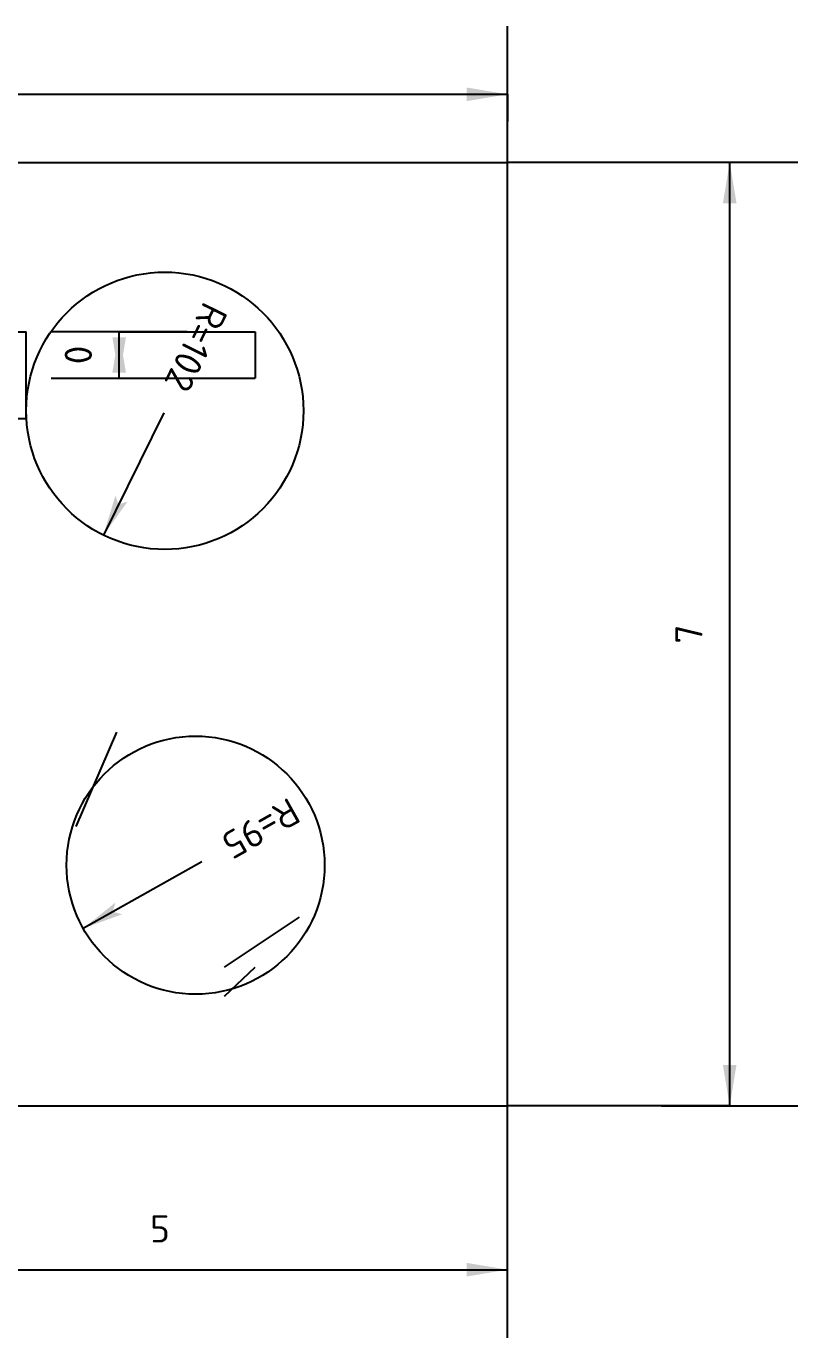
# Model space of a CAD drawing. Extents: x 0 to 16.3, y 0 to 9.8.
# Drawn here: x 10.68 to 16.35, y 0.18 to 9.81 of the extents above; entities that cross this region are included whole.
import ezdxf
from ezdxf.enums import TextEntityAlignment as Align

# ---------------------------------------------------------------- set-up
doc = ezdxf.new("R2010")
doc.units = 0
doc.layers.add('DIMENSIONS', color=1, linetype='CONTINUOUS')
doc.styles.add('ISOCPEUR', font='isocpeur.ttf')

# ---------------------------------------------------------------- blocks, each defined once
blk = doc.blocks.new('DIMTICK_ARROW')
at = {"color": 5}
blk.add_line((0, 0.5), (0, -0.5), dxfattribs=at)
at = {"color": 7}
blk.add_solid([(0, 0), (0.3, 0.05), (0.3, -0.05)], dxfattribs=at)
blk = doc.blocks.new('DIMTICK_RADIUS')
at = {"color": 7}
blk.add_solid([(0, 0), (0.3, 0.05), (0.3, -0.05), (0.25, 0)], dxfattribs=at)

msp = doc.modelspace()

# ---------------------------------------------------------------- linework, layer by layer
at = {"color": 3}
for p, q in [((0, 8.8101), (14.2121, 8.8101)), ((0, 8.8101), (14.2121, 8.8101)), ((14.2121, 1.8808), (14.2121, 8.8101)), ((14.2121, 1.8808), (14.2121, 8.8101)), ((10.6767, 6.9293), (10.6767, 7.5656)), ((10.6767, 6.9293), (10.6767, 7.5656)), ((12.3596, 7.5656), (12.3596, 7.2262)), ((12.3596, 7.5656), (12.3596, 7.2262)), ((11.0444, 3.9313), (11.3414, 4.6242)), ((12.1333, 2.899), (12.6848, 3.2667)), ((12.1333, 2.6869), (12.3596, 2.899)), ((9.1071, 1.8808), (14.2121, 1.8808)), ((9.1071, 1.8808), (14.2121, 1.8808))]:
    msp.add_line(p, q, dxfattribs=at)
for centre, radius in [((11.6949, 6.9858), 1.0182), ((11.9212, 3.6485), 0.9475)]:
    msp.add_circle(centre, radius, dxfattribs=at)
at = {"layer": 'DIMENSIONS', "color": 7}
for p, q in [((0, 9.3101), (14.2121, 9.3101)), ((0, 9.3101), (14.2121, 9.3101)), ((0, 9.3101), (14.2121, 9.3101)), ((0, 9.3101), (14.2121, 9.3101)), ((0, 9.3101), (14.2121, 9.3101)), ((0, 9.3101), (14.2121, 9.3101)), ((0, 9.3101), (14.2121, 9.3101)), ((0, 9.3101), (14.2121, 9.3101)), ((0, 9.3101), (14.2121, 9.3101)), ((0, 9.3101), (14.2121, 9.3101)), ((0, 9.3101), (14.2121, 9.3101)), ((0, 9.3101), (14.2121, 9.3101)), ((0, 9.3101), (14.2121, 9.3101)), ((0, 9.3101), (14.2121, 9.3101)), ((0, 9.3101), (14.2121, 9.3101)), ((0, 9.3101), (14.2121, 9.3101)), ((0, 9.3101), (14.2121, 9.3101)), ((0, 9.3101), (14.2121, 9.3101)), ((0, 9.3101), (14.2121, 9.3101)), ((0, 9.3101), (14.2121, 9.3101)), ((0, 9.3101), (14.2121, 9.3101)), ((0, 9.3101), (14.2121, 9.3101)), ((0, 9.3101), (14.2121, 9.3101)), ((0, 9.3101), (14.2121, 9.3101)), ((0, 9.3101), (14.2121, 9.3101)), ((0, 9.3101), (14.2121, 9.3101)), ((0, 9.3101), (14.2121, 9.3101)), ((0, 9.3101), (14.2121, 9.3101)), ((0, 9.3101), (14.2121, 9.3101)), ((0, 9.3101), (14.2121, 9.3101)), ((0, 9.3101), (14.2121, 9.3101)), ((0, 9.3101), (14.2121, 9.3101)), ((0, 9.3101), (14.2121, 9.3101)), ((0, 9.3101), (14.2121, 9.3101)), ((0, 9.3101), (14.2121, 9.3101)), ((0, 9.3101), (14.2121, 9.3101)), ((0, 9.3101), (14.2121, 9.3101)), ((0, 9.3101), (14.2121, 9.3101)), ((15.8454, 1.8808), (15.8454, 8.8101)), ((15.8454, 1.8808), (15.8454, 8.8101)), ((15.8454, 1.8808), (15.8454, 8.8101)), ((15.8454, 1.8808), (15.8454, 8.8101)), ((15.8454, 1.8808), (15.8454, 8.8101)), ((15.8454, 1.8808), (15.8454, 8.8101)), ((15.8454, 1.8808), (15.8454, 8.8101)), ((15.8454, 1.8808), (15.8454, 8.8101)), ((15.8454, 1.8808), (15.8454, 8.8101)), ((15.8454, 1.8808), (15.8454, 8.8101)), ((15.8454, 1.8808), (15.8454, 8.8101)), ((15.8454, 1.8808), (15.8454, 8.8101)), ((15.8454, 1.8808), (15.8454, 8.8101)), ((15.8454, 1.8808), (15.8454, 8.8101)), ((15.8454, 1.8808), (15.8454, 8.8101)), ((15.8454, 1.8808), (15.8454, 8.8101)), ((15.8454, 1.8808), (15.8454, 8.8101)), ((15.8454, 1.8808), (15.8454, 8.8101)), ((15.8454, 1.8808), (15.8454, 8.8101)), ((15.8454, 1.8808), (15.8454, 8.8101)), ((15.8454, 1.8808), (15.8454, 8.8101)), ((15.8454, 1.8808), (15.8454, 8.8101)), ((15.8454, 1.8808), (15.8454, 8.8101)), ((15.8454, 1.8808), (15.8454, 8.8101)), ((15.8454, 1.8808), (15.8454, 8.8101)), ((15.8454, 1.8808), (15.8454, 8.8101)), ((15.8454, 1.8808), (15.8454, 8.8101)), ((15.8454, 1.8808), (15.8454, 8.8101)), ((15.8454, 1.8808), (15.8454, 8.8101)), ((15.8454, 1.8808), (15.8454, 8.8101)), ((15.8454, 1.8808), (15.8454, 8.8101)), ((15.8454, 1.8808), (15.8454, 8.8101)), ((11.3596, 7.2262), (11.3596, 7.5656)), ((11.3596, 7.2262), (11.3596, 7.5656)), ((11.3596, 7.2262), (11.3596, 7.5656)), ((11.3596, 7.2262), (11.3596, 7.5656)), ((11.3596, 7.2262), (11.3596, 7.5656)), ((11.3596, 7.2262), (11.3596, 7.5656)), ((11.3596, 7.2262), (11.3596, 7.5656)), ((11.3596, 7.2262), (11.3596, 7.5656)), ((11.3596, 7.2262), (11.3596, 7.5656)), ((11.3596, 7.2262), (11.3596, 7.5656)), ((11.3596, 7.2262), (11.3596, 7.5656)), ((11.3596, 7.2262), (11.3596, 7.5656)), ((11.3596, 7.2262), (11.3596, 7.5656)), ((11.3596, 7.2262), (11.3596, 7.5656)), ((11.3596, 7.2262), (11.3596, 7.5656)), ((11.3596, 7.2262), (11.3596, 7.5656)), ((11.3596, 7.2262), (11.3596, 7.5656)), ((11.3596, 7.2262), (11.3596, 7.5656)), ((11.3596, 7.2262), (11.3596, 7.5656)), ((11.3596, 7.2262), (11.3596, 7.5656)), ((11.3596, 7.2262), (11.3596, 7.5656)), ((11.3596, 7.2262), (11.3596, 7.5656)), ((11.3596, 7.2262), (11.3596, 7.5656)), ((11.3596, 7.2262), (11.3596, 7.5656)), ((11.3596, 7.2262), (11.3596, 7.5656)), ((11.3596, 7.2262), (11.3596, 7.5656)), ((11.3596, 7.2262), (11.3596, 7.5656)), ((11.3596, 7.2262), (11.3596, 7.5656)), ((11.3596, 7.2262), (11.3596, 7.5656)), ((11.3596, 7.2262), (11.3596, 7.5656)), ((11.3596, 7.2262), (11.3596, 7.5656)), ((11.3596, 7.2262), (11.3596, 7.5656)), ((11.3596, 7.2262), (11.3596, 7.5656)), ((11.3596, 7.2262), (11.3596, 7.5656)), ((11.3596, 7.2262), (11.3596, 7.5656)), ((11.3596, 7.2262), (11.3596, 7.5656)), ((11.3596, 7.2262), (11.3596, 7.5656)), ((11.6869, 6.9695), (11.2444, 6.0728)), ((11.6869, 6.9695), (11.2444, 6.0728)), ((11.6869, 6.9695), (11.2444, 6.0728)), ((11.967, 3.6742), (11.0954, 3.184)), ((11.967, 3.6742), (11.0954, 3.184)), ((9.1071, 0.6775), (14.2121, 0.6775)), ((9.1071, 0.6775), (14.2121, 0.6775)), ((9.1071, 0.6775), (14.2121, 0.6775)), ((9.1071, 0.6775), (14.2121, 0.6775)), ((9.1071, 0.6775), (14.2121, 0.6775)), ((9.1071, 0.6775), (14.2121, 0.6775)), ((9.1071, 0.6775), (14.2121, 0.6775)), ((9.1071, 0.6775), (14.2121, 0.6775)), ((9.1071, 0.6775), (14.2121, 0.6775)), ((9.1071, 0.6775), (14.2121, 0.6775)), ((9.1071, 0.6775), (14.2121, 0.6775)), ((9.1071, 0.6775), (14.2121, 0.6775)), ((9.1071, 0.6775), (14.2121, 0.6775)), ((9.1071, 0.6775), (14.2121, 0.6775)), ((9.1071, 0.6775), (14.2121, 0.6775)), ((9.1071, 0.6775), (14.2121, 0.6775)), ((9.1071, 0.6775), (14.2121, 0.6775)), ((9.1071, 0.6775), (14.2121, 0.6775)), ((9.1071, 0.6775), (14.2121, 0.6775)), ((9.1071, 0.6775), (14.2121, 0.6775)), ((9.1071, 0.6775), (14.2121, 0.6775)), ((9.1071, 0.6775), (14.2121, 0.6775)), ((9.1071, 0.6775), (14.2121, 0.6775)), ((9.1071, 0.6775), (14.2121, 0.6775)), ((9.1071, 0.6775), (14.2121, 0.6775)), ((9.1071, 0.6775), (14.2121, 0.6775)), ((9.1071, 0.6775), (14.2121, 0.6775)), ((9.1071, 0.6775), (14.2121, 0.6775)), ((9.1071, 0.6775), (14.2121, 0.6775)), ((9.1071, 0.6775), (14.2121, 0.6775)), ((9.1071, 0.6775), (14.2121, 0.6775)), ((9.1071, 0.6775), (14.2121, 0.6775)), ((9.1071, 0.6775), (14.2121, 0.6775)), ((9.1071, 0.6775), (14.2121, 0.6775)), ((9.1071, 0.6775), (14.2121, 0.6775)), ((9.1071, 0.6775), (14.2121, 0.6775)), ((9.1071, 0.6775), (14.2121, 0.6775)), ((9.1071, 0.6775), (14.2121, 0.6775)), ((9.1071, 0.6775), (14.2121, 0.6775)), ((9.1071, 0.6775), (14.2121, 0.6775))]:
    msp.add_line(p, q, dxfattribs=at)
at = {"layer": 'DIMENSIONS', "color": 5}
for p, q in [((14.2121, 9.3101), (14.2121, 9.1101)), ((14.2121, 9.3101), (14.2121, 9.1101)), ((14.2121, 9.3101), (14.2121, 9.1101)), ((14.2121, 9.3101), (14.2121, 9.1101)), ((14.2121, 9.3101), (14.2121, 9.1101)), ((14.2121, 9.3101), (14.2121, 9.1101)), ((14.2121, 9.3101), (14.2121, 9.1101)), ((14.2121, 9.3101), (14.2121, 9.1101)), ((14.2121, 9.3101), (14.2121, 9.1101)), ((14.2121, 9.3101), (14.2121, 9.1101)), ((14.2121, 9.3101), (14.2121, 9.1101)), ((14.2121, 9.3101), (14.2121, 9.1101)), ((14.2121, 9.3101), (14.2121, 9.1101)), ((14.2121, 9.3101), (14.2121, 9.1101)), ((14.2121, 9.3101), (14.2121, 9.1101)), ((14.2121, 9.3101), (14.2121, 9.1101)), ((14.2121, 9.3101), (14.2121, 9.1101)), ((14.2121, 9.3101), (14.2121, 9.1101)), ((14.2121, 9.3101), (14.2121, 9.1101)), ((14.2121, 9.3101), (14.2121, 9.1101)), ((14.2121, 9.3101), (14.2121, 9.1101)), ((14.2121, 9.3101), (14.2121, 9.1101)), ((14.2121, 9.3101), (14.2121, 9.1101)), ((14.2121, 9.3101), (14.2121, 9.1101)), ((14.2121, 9.3101), (14.2121, 9.1101)), ((14.2121, 9.3101), (14.2121, 9.1101)), ((14.2121, 9.3101), (14.2121, 9.1101)), ((14.2121, 9.3101), (14.2121, 9.1101)), ((14.2121, 9.3101), (14.2121, 9.1101)), ((14.2121, 9.3101), (14.2121, 9.1101)), ((14.2121, 9.3101), (14.2121, 9.1101)), ((14.2121, 9.3101), (14.2121, 9.1101)), ((14.2121, 9.3101), (14.2121, 9.1101)), ((14.2121, 9.3101), (14.2121, 9.1101)), ((14.2121, 9.3101), (14.2121, 9.1101)), ((14.2121, 9.3101), (14.2121, 9.1101)), ((14.2121, 9.3101), (14.2121, 9.1101)), ((14.2121, 9.3101), (14.2121, 9.1101)), ((15.8454, 8.8101), (14.2121, 8.8101)), ((15.8454, 8.8101), (14.2121, 8.8101)), ((15.8454, 8.8101), (14.2121, 8.8101)), ((15.8454, 8.8101), (14.2121, 8.8101)), ((15.8454, 8.8101), (14.2121, 8.8101)), ((15.8454, 8.8101), (14.2121, 8.8101)), ((15.8454, 8.8101), (14.2121, 8.8101)), ((15.8454, 8.8101), (14.2121, 8.8101)), ((15.8454, 8.8101), (14.2121, 8.8101)), ((15.8454, 8.8101), (14.2121, 8.8101)), ((15.8454, 8.8101), (14.2121, 8.8101)), ((15.8454, 8.8101), (14.2121, 8.8101)), ((15.8454, 8.8101), (14.2121, 8.8101)), ((15.8454, 8.8101), (14.2121, 8.8101)), ((15.8454, 8.8101), (14.2121, 8.8101)), ((15.8454, 8.8101), (14.2121, 8.8101)), ((15.8454, 8.8101), (14.2121, 8.8101)), ((15.8454, 8.8101), (14.2121, 8.8101)), ((15.8454, 8.8101), (14.2121, 8.8101)), ((15.8454, 8.8101), (14.2121, 8.8101)), ((15.8454, 8.8101), (14.2121, 8.8101)), ((15.8454, 8.8101), (14.2121, 8.8101)), ((15.8454, 8.8101), (14.2121, 8.8101)), ((15.8454, 8.8101), (14.2121, 8.8101)), ((15.8454, 8.8101), (14.2121, 8.8101)), ((15.8454, 8.8101), (14.2121, 8.8101)), ((15.8454, 8.8101), (14.2121, 8.8101)), ((15.8454, 8.8101), (14.2121, 8.8101)), ((15.8454, 8.8101), (14.2121, 8.8101)), ((15.8454, 8.8101), (14.2121, 8.8101)), ((15.8454, 8.8101), (14.2121, 8.8101)), ((15.8454, 8.8101), (14.2121, 8.8101)), ((9.6767, 7.5656), (10.6767, 7.5656)), ((9.6767, 7.5656), (10.6767, 7.5656)), ((9.6767, 7.5656), (10.6767, 7.5656)), ((9.6767, 7.5656), (10.6767, 7.5656)), ((9.6767, 7.5656), (10.6767, 7.5656)), ((9.6767, 7.5656), (10.6767, 7.5656)), ((9.6767, 7.5656), (10.6767, 7.5656)), ((9.6767, 7.5656), (10.6767, 7.5656)), ((9.6767, 7.5656), (10.6767, 7.5656)), ((9.6767, 7.5656), (10.6767, 7.5656)), ((9.6767, 7.5656), (10.6767, 7.5656)), ((9.6767, 7.5656), (10.6767, 7.5656)), ((9.6767, 7.5656), (10.6767, 7.5656)), ((9.6767, 7.5656), (10.6767, 7.5656)), ((9.6767, 7.5656), (10.6767, 7.5656)), ((9.6767, 7.5656), (10.6767, 7.5656)), ((9.6767, 7.5656), (10.6767, 7.5656)), ((9.6767, 7.5656), (10.6767, 7.5656)), ((9.6767, 7.5656), (10.6767, 7.5656)), ((9.6767, 7.5656), (10.6767, 7.5656)), ((9.6767, 7.5656), (10.6767, 7.5656)), ((9.6767, 7.5656), (10.6767, 7.5656)), ((9.6767, 7.5656), (10.6767, 7.5656)), ((9.6767, 7.5656), (10.6767, 7.5656)), ((9.6767, 7.5656), (10.6767, 7.5656)), ((9.6767, 7.5656), (10.6767, 7.5656)), ((9.6767, 7.5656), (10.6767, 7.5656)), ((9.6767, 7.5656), (10.6767, 7.5656)), ((9.6767, 7.5656), (10.6767, 7.5656)), ((9.6767, 7.5656), (10.6767, 7.5656)), ((9.6767, 7.5656), (10.6767, 7.5656)), ((9.6767, 7.5656), (10.6767, 7.5656)), ((9.6767, 7.5656), (10.6767, 7.5656)), ((9.6767, 7.5656), (10.6767, 7.5656)), ((9.6767, 7.5656), (10.6767, 7.5656)), ((11.3596, 7.5656), (12.3596, 7.5656)), ((11.3596, 7.5656), (12.3596, 7.5656)), ((11.3596, 7.5656), (12.3596, 7.5656)), ((11.3596, 7.5656), (12.3596, 7.5656)), ((11.3596, 7.5656), (12.3596, 7.5656)), ((11.3596, 7.5656), (12.3596, 7.5656)), ((11.3596, 7.5656), (12.3596, 7.5656)), ((11.3596, 7.5656), (12.3596, 7.5656)), ((11.3596, 7.5656), (12.3596, 7.5656)), ((11.3596, 7.5656), (12.3596, 7.5656)), ((11.3596, 7.5656), (12.3596, 7.5656)), ((11.3596, 7.5656), (12.3596, 7.5656)), ((11.3596, 7.5656), (12.3596, 7.5656)), ((11.3596, 7.5656), (12.3596, 7.5656)), ((11.3596, 7.5656), (12.3596, 7.5656)), ((11.3596, 7.5656), (12.3596, 7.5656)), ((11.3596, 7.5656), (12.3596, 7.5656)), ((11.3596, 7.5656), (12.3596, 7.5656)), ((11.3596, 7.5656), (12.3596, 7.5656)), ((11.3596, 7.5656), (12.3596, 7.5656)), ((11.3596, 7.5656), (12.3596, 7.5656)), ((11.3596, 7.5656), (12.3596, 7.5656)), ((11.3596, 7.5656), (12.3596, 7.5656)), ((11.3596, 7.5656), (12.3596, 7.5656)), ((11.3596, 7.5656), (12.3596, 7.5656)), ((11.3596, 7.5656), (12.3596, 7.5656)), ((11.3596, 7.5656), (12.3596, 7.5656)), ((11.3596, 7.5656), (12.3596, 7.5656)), ((11.3596, 7.5656), (12.3596, 7.5656)), ((11.3596, 7.5656), (12.3596, 7.5656)), ((11.3596, 7.5656), (12.3596, 7.5656)), ((11.3596, 7.5656), (12.3596, 7.5656)), ((11.3596, 7.5656), (12.3596, 7.5656)), ((11.3596, 7.5656), (12.3596, 7.5656)), ((11.3596, 7.5656), (12.3596, 7.5656)), ((11.3596, 7.5656), (12.3596, 7.5656)), ((11.3596, 7.5656), (12.3596, 7.5656)), ((11.3596, 7.2262), (12.3596, 7.2262)), ((11.3596, 7.2262), (12.3596, 7.2262)), ((11.3596, 7.2262), (12.3596, 7.2262)), ((11.3596, 7.2262), (12.3596, 7.2262)), ((11.3596, 7.2262), (12.3596, 7.2262)), ((11.3596, 7.2262), (12.3596, 7.2262)), ((11.3596, 7.2262), (12.3596, 7.2262)), ((11.3596, 7.2262), (12.3596, 7.2262)), ((11.3596, 7.2262), (12.3596, 7.2262)), ((11.3596, 7.2262), (12.3596, 7.2262)), ((11.3596, 7.2262), (12.3596, 7.2262)), ((11.3596, 7.2262), (12.3596, 7.2262)), ((11.3596, 7.2262), (12.3596, 7.2262)), ((11.3596, 7.2262), (12.3596, 7.2262)), ((11.3596, 7.2262), (12.3596, 7.2262)), ((11.3596, 7.2262), (12.3596, 7.2262)), ((11.3596, 7.2262), (12.3596, 7.2262)), ((11.3596, 7.2262), (12.3596, 7.2262)), ((11.3596, 7.2262), (12.3596, 7.2262)), ((11.3596, 7.2262), (12.3596, 7.2262)), ((11.3596, 7.2262), (12.3596, 7.2262)), ((11.3596, 7.2262), (12.3596, 7.2262)), ((11.3596, 7.2262), (12.3596, 7.2262)), ((11.3596, 7.2262), (12.3596, 7.2262)), ((11.3596, 7.2262), (12.3596, 7.2262)), ((11.3596, 7.2262), (12.3596, 7.2262)), ((11.3596, 7.2262), (12.3596, 7.2262)), ((11.3596, 7.2262), (12.3596, 7.2262)), ((11.3596, 7.2262), (12.3596, 7.2262)), ((11.3596, 7.2262), (12.3596, 7.2262)), ((11.3596, 7.2262), (12.3596, 7.2262)), ((11.3596, 7.2262), (12.3596, 7.2262)), ((11.3596, 7.2262), (12.3596, 7.2262)), ((11.3596, 7.2262), (12.3596, 7.2262)), ((11.3596, 7.2262), (12.3596, 7.2262)), ((11.3596, 7.2262), (12.3596, 7.2262)), ((11.3596, 7.2262), (12.3596, 7.2262)), ((9.6767, 6.9293), (10.6767, 6.9293)), ((9.6767, 6.9293), (10.6767, 6.9293)), ((9.6767, 6.9293), (10.6767, 6.9293)), ((9.6767, 6.9293), (10.6767, 6.9293)), ((9.6767, 6.9293), (10.6767, 6.9293)), ((9.6767, 6.9293), (10.6767, 6.9293)), ((9.6767, 6.9293), (10.6767, 6.9293)), ((9.6767, 6.9293), (10.6767, 6.9293)), ((9.6767, 6.9293), (10.6767, 6.9293)), ((9.6767, 6.9293), (10.6767, 6.9293)), ((9.6767, 6.9293), (10.6767, 6.9293)), ((9.6767, 6.9293), (10.6767, 6.9293)), ((9.6767, 6.9293), (10.6767, 6.9293)), ((9.6767, 6.9293), (10.6767, 6.9293)), ((9.6767, 6.9293), (10.6767, 6.9293)), ((9.6767, 6.9293), (10.6767, 6.9293)), ((9.6767, 6.9293), (10.6767, 6.9293)), ((9.6767, 6.9293), (10.6767, 6.9293)), ((9.6767, 6.9293), (10.6767, 6.9293)), ((9.6767, 6.9293), (10.6767, 6.9293)), ((9.6767, 6.9293), (10.6767, 6.9293)), ((9.6767, 6.9293), (10.6767, 6.9293)), ((9.6767, 6.9293), (10.6767, 6.9293)), ((9.6767, 6.9293), (10.6767, 6.9293)), ((9.6767, 6.9293), (10.6767, 6.9293)), ((9.6767, 6.9293), (10.6767, 6.9293)), ((9.6767, 6.9293), (10.6767, 6.9293)), ((9.6767, 6.9293), (10.6767, 6.9293)), ((9.6767, 6.9293), (10.6767, 6.9293)), ((9.6767, 6.9293), (10.6767, 6.9293)), ((9.6767, 6.9293), (10.6767, 6.9293)), ((9.6767, 6.9293), (10.6767, 6.9293)), ((9.6767, 6.9293), (10.6767, 6.9293)), ((9.6767, 6.9293), (10.6767, 6.9293)), ((9.6767, 6.9293), (10.6767, 6.9293)), ((14.2121, 0.6775), (14.2121, 1.8808)), ((14.2121, 0.6775), (14.2121, 1.8808)), ((14.2121, 0.6775), (14.2121, 1.8808)), ((14.2121, 0.6775), (14.2121, 1.8808)), ((14.2121, 0.6775), (14.2121, 1.8808)), ((14.2121, 0.6775), (14.2121, 1.8808)), ((14.2121, 0.6775), (14.2121, 1.8808)), ((14.2121, 0.6775), (14.2121, 1.8808)), ((14.2121, 0.6775), (14.2121, 1.8808)), ((14.2121, 0.6775), (14.2121, 1.8808)), ((14.2121, 0.6775), (14.2121, 1.8808)), ((14.2121, 0.6775), (14.2121, 1.8808)), ((14.2121, 0.6775), (14.2121, 1.8808)), ((14.2121, 0.6775), (14.2121, 1.8808)), ((14.2121, 0.6775), (14.2121, 1.8808)), ((14.2121, 0.6775), (14.2121, 1.8808)), ((14.2121, 0.6775), (14.2121, 1.8808)), ((14.2121, 0.6775), (14.2121, 1.8808)), ((14.2121, 0.6775), (14.2121, 1.8808)), ((14.2121, 0.6775), (14.2121, 1.8808)), ((14.2121, 0.6775), (14.2121, 1.8808)), ((14.2121, 0.6775), (14.2121, 1.8808)), ((14.2121, 0.6775), (14.2121, 1.8808)), ((14.2121, 0.6775), (14.2121, 1.8808)), ((14.2121, 0.6775), (14.2121, 1.8808)), ((14.2121, 0.6775), (14.2121, 1.8808)), ((14.2121, 0.6775), (14.2121, 1.8808)), ((14.2121, 0.6775), (14.2121, 1.8808)), ((14.2121, 0.6775), (14.2121, 1.8808)), ((14.2121, 0.6775), (14.2121, 1.8808)), ((14.2121, 0.6775), (14.2121, 1.8808)), ((14.2121, 0.6775), (14.2121, 1.8808)), ((14.2121, 0.6775), (14.2121, 1.8808)), ((14.2121, 0.6775), (14.2121, 1.8808)), ((14.2121, 0.6775), (14.2121, 1.8808)), ((14.2121, 0.6775), (14.2121, 1.8808)), ((14.2121, 0.6775), (14.2121, 1.8808)), ((14.2121, 0.6775), (14.2121, 1.8808)), ((14.2121, 0.6775), (14.2121, 1.8808)), ((14.2121, 0.6775), (14.2121, 1.8808)), ((15.8454, 1.8808), (14.2121, 1.8808)), ((15.8454, 1.8808), (14.2121, 1.8808)), ((15.8454, 1.8808), (14.2121, 1.8808)), ((15.8454, 1.8808), (14.2121, 1.8808)), ((15.8454, 1.8808), (14.2121, 1.8808)), ((15.8454, 1.8808), (14.2121, 1.8808)), ((15.8454, 1.8808), (14.2121, 1.8808)), ((15.8454, 1.8808), (14.2121, 1.8808)), ((15.8454, 1.8808), (14.2121, 1.8808)), ((15.8454, 1.8808), (14.2121, 1.8808)), ((15.8454, 1.8808), (14.2121, 1.8808)), ((15.8454, 1.8808), (14.2121, 1.8808)), ((15.8454, 1.8808), (14.2121, 1.8808)), ((15.8454, 1.8808), (14.2121, 1.8808)), ((15.8454, 1.8808), (14.2121, 1.8808)), ((15.8454, 1.8808), (14.2121, 1.8808)), ((15.8454, 1.8808), (14.2121, 1.8808)), ((15.8454, 1.8808), (14.2121, 1.8808)), ((15.8454, 1.8808), (14.2121, 1.8808)), ((15.8454, 1.8808), (14.2121, 1.8808)), ((15.8454, 1.8808), (14.2121, 1.8808)), ((15.8454, 1.8808), (14.2121, 1.8808)), ((15.8454, 1.8808), (14.2121, 1.8808)), ((15.8454, 1.8808), (14.2121, 1.8808)), ((15.8454, 1.8808), (14.2121, 1.8808)), ((15.8454, 1.8808), (14.2121, 1.8808)), ((15.8454, 1.8808), (14.2121, 1.8808)), ((15.8454, 1.8808), (14.2121, 1.8808)), ((15.8454, 1.8808), (14.2121, 1.8808)), ((15.8454, 1.8808), (14.2121, 1.8808)), ((15.8454, 1.8808), (14.2121, 1.8808)), ((15.8454, 1.8808), (14.2121, 1.8808))]:
    msp.add_line(p, q, dxfattribs=at)

# ---------------------------------------------------------------- block references
at = {"layer": 'DIMENSIONS'}
for name, p, rotation in [('DIMTICK_ARROW', (14.2121, 9.3101), 180), ('DIMTICK_ARROW', (14.2121, 9.3101), 180), ('DIMTICK_ARROW', (14.2121, 9.3101), 180), ('DIMTICK_ARROW', (14.2121, 9.3101), 180), ('DIMTICK_ARROW', (14.2121, 9.3101), 180), ('DIMTICK_ARROW', (14.2121, 9.3101), 180), ('DIMTICK_ARROW', (14.2121, 9.3101), 180), ('DIMTICK_ARROW', (14.2121, 9.3101), 180), ('DIMTICK_ARROW', (14.2121, 9.3101), 180), ('DIMTICK_ARROW', (14.2121, 9.3101), 180), ('DIMTICK_ARROW', (14.2121, 9.3101), 180), ('DIMTICK_ARROW', (14.2121, 9.3101), 180), ('DIMTICK_ARROW', (14.2121, 9.3101), 180), ('DIMTICK_ARROW', (14.2121, 9.3101), 180), ('DIMTICK_ARROW', (14.2121, 9.3101), 180), ('DIMTICK_ARROW', (14.2121, 9.3101), 180), ('DIMTICK_ARROW', (14.2121, 9.3101), 180), ('DIMTICK_ARROW', (14.2121, 9.3101), 180), ('DIMTICK_ARROW', (14.2121, 9.3101), 180), ('DIMTICK_ARROW', (14.2121, 9.3101), 180), ('DIMTICK_ARROW', (14.2121, 9.3101), 180), ('DIMTICK_ARROW', (14.2121, 9.3101), 180), ('DIMTICK_ARROW', (14.2121, 9.3101), 180), ('DIMTICK_ARROW', (14.2121, 9.3101), 180), ('DIMTICK_ARROW', (14.2121, 9.3101), 180), ('DIMTICK_ARROW', (14.2121, 9.3101), 180), ('DIMTICK_ARROW', (14.2121, 9.3101), 180), ('DIMTICK_ARROW', (14.2121, 9.3101), 180), ('DIMTICK_ARROW', (14.2121, 9.3101), 180), ('DIMTICK_ARROW', (14.2121, 9.3101), 180), ('DIMTICK_ARROW', (14.2121, 9.3101), 180), ('DIMTICK_ARROW', (14.2121, 9.3101), 180), ('DIMTICK_ARROW', (14.2121, 9.3101), 180), ('DIMTICK_ARROW', (14.2121, 9.3101), 180), ('DIMTICK_ARROW', (14.2121, 9.3101), 180), ('DIMTICK_ARROW', (14.2121, 9.3101), 180), ('DIMTICK_ARROW', (14.2121, 9.3101), 180), ('DIMTICK_ARROW', (14.2121, 9.3101), 180), ('DIMTICK_ARROW', (15.8454, 8.8101), 270), ('DIMTICK_ARROW', (15.8454, 8.8101), 270), ('DIMTICK_ARROW', (15.8454, 8.8101), 270), ('DIMTICK_ARROW', (15.8454, 8.8101), 270), ('DIMTICK_ARROW', (15.8454, 8.8101), 270), ('DIMTICK_ARROW', (15.8454, 8.8101), 270), ('DIMTICK_ARROW', (15.8454, 8.8101), 270), ('DIMTICK_ARROW', (15.8454, 8.8101), 270), ('DIMTICK_ARROW', (15.8454, 8.8101), 270), ('DIMTICK_ARROW', (15.8454, 8.8101), 270), ('DIMTICK_ARROW', (15.8454, 8.8101), 270), ('DIMTICK_ARROW', (15.8454, 8.8101), 270), ('DIMTICK_ARROW', (15.8454, 8.8101), 270), ('DIMTICK_ARROW', (15.8454, 8.8101), 270), ('DIMTICK_ARROW', (15.8454, 8.8101), 270), ('DIMTICK_ARROW', (15.8454, 8.8101), 270), ('DIMTICK_ARROW', (15.8454, 8.8101), 270), ('DIMTICK_ARROW', (15.8454, 8.8101), 270), ('DIMTICK_ARROW', (15.8454, 8.8101), 270), ('DIMTICK_ARROW', (15.8454, 8.8101), 270), ('DIMTICK_ARROW', (15.8454, 8.8101), 270), ('DIMTICK_ARROW', (15.8454, 8.8101), 270), ('DIMTICK_ARROW', (15.8454, 8.8101), 270), ('DIMTICK_ARROW', (15.8454, 8.8101), 270), ('DIMTICK_ARROW', (15.8454, 8.8101), 270), ('DIMTICK_ARROW', (15.8454, 8.8101), 270), ('DIMTICK_ARROW', (15.8454, 8.8101), 270), ('DIMTICK_ARROW', (15.8454, 8.8101), 270), ('DIMTICK_ARROW', (15.8454, 8.8101), 270), ('DIMTICK_ARROW', (15.8454, 8.8101), 270), ('DIMTICK_ARROW', (15.8454, 8.8101), 270), ('DIMTICK_ARROW', (15.8454, 8.8101), 270), ('DIMTICK_ARROW', (11.3596, 7.5656), 270), ('DIMTICK_ARROW', (11.3596, 7.5656), 270), ('DIMTICK_ARROW', (11.3596, 7.5656), 270), ('DIMTICK_ARROW', (11.3596, 7.5656), 270), ('DIMTICK_ARROW', (11.3596, 7.5656), 270), ('DIMTICK_ARROW', (11.3596, 7.5656), 270), ('DIMTICK_ARROW', (11.3596, 7.5656), 270), ('DIMTICK_ARROW', (11.3596, 7.5656), 270), ('DIMTICK_ARROW', (11.3596, 7.5656), 270), ('DIMTICK_ARROW', (11.3596, 7.5656), 270), ('DIMTICK_ARROW', (11.3596, 7.5656), 270), ('DIMTICK_ARROW', (11.3596, 7.5656), 270), ('DIMTICK_ARROW', (11.3596, 7.5656), 270), ('DIMTICK_ARROW', (11.3596, 7.5656), 270), ('DIMTICK_ARROW', (11.3596, 7.5656), 270), ('DIMTICK_ARROW', (11.3596, 7.5656), 270), ('DIMTICK_ARROW', (11.3596, 7.5656), 270), ('DIMTICK_ARROW', (11.3596, 7.5656), 270), ('DIMTICK_ARROW', (11.3596, 7.5656), 270), ('DIMTICK_ARROW', (11.3596, 7.5656), 270), ('DIMTICK_ARROW', (11.3596, 7.5656), 270), ('DIMTICK_ARROW', (11.3596, 7.5656), 270), ('DIMTICK_ARROW', (11.3596, 7.5656), 270), ('DIMTICK_ARROW', (11.3596, 7.5656), 270), ('DIMTICK_ARROW', (11.3596, 7.5656), 270), ('DIMTICK_ARROW', (11.3596, 7.5656), 270), ('DIMTICK_ARROW', (11.3596, 7.5656), 270), ('DIMTICK_ARROW', (11.3596, 7.5656), 270), ('DIMTICK_ARROW', (11.3596, 7.5656), 270), ('DIMTICK_ARROW', (11.3596, 7.5656), 270), ('DIMTICK_ARROW', (11.3596, 7.5656), 270), ('DIMTICK_ARROW', (11.3596, 7.5656), 270), ('DIMTICK_ARROW', (11.3596, 7.5656), 270), ('DIMTICK_ARROW', (11.3596, 7.5656), 270), ('DIMTICK_ARROW', (11.3596, 7.5656), 270), ('DIMTICK_ARROW', (11.3596, 7.5656), 270), ('DIMTICK_ARROW', (11.3596, 7.5656), 270), ('DIMTICK_ARROW', (11.3596, 7.2262), 90), ('DIMTICK_ARROW', (11.3596, 7.2262), 90), ('DIMTICK_ARROW', (11.3596, 7.2262), 90), ('DIMTICK_ARROW', (11.3596, 7.2262), 90), ('DIMTICK_ARROW', (11.3596, 7.2262), 90), ('DIMTICK_ARROW', (11.3596, 7.2262), 90), ('DIMTICK_ARROW', (11.3596, 7.2262), 90), ('DIMTICK_ARROW', (11.3596, 7.2262), 90), ('DIMTICK_ARROW', (11.3596, 7.2262), 90), ('DIMTICK_ARROW', (11.3596, 7.2262), 90), ('DIMTICK_ARROW', (11.3596, 7.2262), 90), ('DIMTICK_ARROW', (11.3596, 7.2262), 90), ('DIMTICK_ARROW', (11.3596, 7.2262), 90), ('DIMTICK_ARROW', (11.3596, 7.2262), 90), ('DIMTICK_ARROW', (11.3596, 7.2262), 90), ('DIMTICK_ARROW', (11.3596, 7.2262), 90), ('DIMTICK_ARROW', (11.3596, 7.2262), 90), ('DIMTICK_ARROW', (11.3596, 7.2262), 90), ('DIMTICK_ARROW', (11.3596, 7.2262), 90), ('DIMTICK_ARROW', (11.3596, 7.2262), 90), ('DIMTICK_ARROW', (11.3596, 7.2262), 90), ('DIMTICK_ARROW', (11.3596, 7.2262), 90), ('DIMTICK_ARROW', (11.3596, 7.2262), 90), ('DIMTICK_ARROW', (11.3596, 7.2262), 90), ('DIMTICK_ARROW', (11.3596, 7.2262), 90), ('DIMTICK_ARROW', (11.3596, 7.2262), 90), ('DIMTICK_ARROW', (11.3596, 7.2262), 90), ('DIMTICK_ARROW', (11.3596, 7.2262), 90), ('DIMTICK_ARROW', (11.3596, 7.2262), 90), ('DIMTICK_ARROW', (11.3596, 7.2262), 90), ('DIMTICK_ARROW', (11.3596, 7.2262), 90), ('DIMTICK_ARROW', (11.3596, 7.2262), 90), ('DIMTICK_ARROW', (11.3596, 7.2262), 90), ('DIMTICK_ARROW', (11.3596, 7.2262), 90), ('DIMTICK_ARROW', (11.3596, 7.2262), 90), ('DIMTICK_ARROW', (11.3596, 7.2262), 90), ('DIMTICK_ARROW', (11.3596, 7.2262), 90), ('DIMTICK_RADIUS', (11.2444, 6.0728), 63.735193752903704), ('DIMTICK_RADIUS', (11.2444, 6.0728), 63.735193752903704), ('DIMTICK_RADIUS', (11.2444, 6.0728), 63.735193752903704), ('DIMTICK_RADIUS', (11.0954, 3.184), 29.357726045054335), ('DIMTICK_RADIUS', (11.0954, 3.184), 29.357726045054335), ('DIMTICK_ARROW', (15.8454, 1.8808), 90), ('DIMTICK_ARROW', (15.8454, 1.8808), 90), ('DIMTICK_ARROW', (15.8454, 1.8808), 90), ('DIMTICK_ARROW', (15.8454, 1.8808), 90), ('DIMTICK_ARROW', (15.8454, 1.8808), 90), ('DIMTICK_ARROW', (15.8454, 1.8808), 90), ('DIMTICK_ARROW', (15.8454, 1.8808), 90), ('DIMTICK_ARROW', (15.8454, 1.8808), 90), ('DIMTICK_ARROW', (15.8454, 1.8808), 90), ('DIMTICK_ARROW', (15.8454, 1.8808), 90), ('DIMTICK_ARROW', (15.8454, 1.8808), 90), ('DIMTICK_ARROW', (15.8454, 1.8808), 90), ('DIMTICK_ARROW', (15.8454, 1.8808), 90), ('DIMTICK_ARROW', (15.8454, 1.8808), 90), ('DIMTICK_ARROW', (15.8454, 1.8808), 90), ('DIMTICK_ARROW', (15.8454, 1.8808), 90), ('DIMTICK_ARROW', (15.8454, 1.8808), 90), ('DIMTICK_ARROW', (15.8454, 1.8808), 90), ('DIMTICK_ARROW', (15.8454, 1.8808), 90), ('DIMTICK_ARROW', (15.8454, 1.8808), 90), ('DIMTICK_ARROW', (15.8454, 1.8808), 90), ('DIMTICK_ARROW', (15.8454, 1.8808), 90), ('DIMTICK_ARROW', (15.8454, 1.8808), 90), ('DIMTICK_ARROW', (15.8454, 1.8808), 90), ('DIMTICK_ARROW', (15.8454, 1.8808), 90), ('DIMTICK_ARROW', (15.8454, 1.8808), 90), ('DIMTICK_ARROW', (15.8454, 1.8808), 90), ('DIMTICK_ARROW', (15.8454, 1.8808), 90), ('DIMTICK_ARROW', (15.8454, 1.8808), 90), ('DIMTICK_ARROW', (15.8454, 1.8808), 90), ('DIMTICK_ARROW', (15.8454, 1.8808), 90), ('DIMTICK_ARROW', (15.8454, 1.8808), 90), ('DIMTICK_ARROW', (14.2121, 0.6775), 180), ('DIMTICK_ARROW', (14.2121, 0.6775), 180), ('DIMTICK_ARROW', (14.2121, 0.6775), 180), ('DIMTICK_ARROW', (14.2121, 0.6775), 180), ('DIMTICK_ARROW', (14.2121, 0.6775), 180), ('DIMTICK_ARROW', (14.2121, 0.6775), 180), ('DIMTICK_ARROW', (14.2121, 0.6775), 180), ('DIMTICK_ARROW', (14.2121, 0.6775), 180), ('DIMTICK_ARROW', (14.2121, 0.6775), 180), ('DIMTICK_ARROW', (14.2121, 0.6775), 180), ('DIMTICK_ARROW', (14.2121, 0.6775), 180), ('DIMTICK_ARROW', (14.2121, 0.6775), 180), ('DIMTICK_ARROW', (14.2121, 0.6775), 180), ('DIMTICK_ARROW', (14.2121, 0.6775), 180), ('DIMTICK_ARROW', (14.2121, 0.6775), 180), ('DIMTICK_ARROW', (14.2121, 0.6775), 180), ('DIMTICK_ARROW', (14.2121, 0.6775), 180), ('DIMTICK_ARROW', (14.2121, 0.6775), 180), ('DIMTICK_ARROW', (14.2121, 0.6775), 180), ('DIMTICK_ARROW', (14.2121, 0.6775), 180), ('DIMTICK_ARROW', (14.2121, 0.6775), 180), ('DIMTICK_ARROW', (14.2121, 0.6775), 180), ('DIMTICK_ARROW', (14.2121, 0.6775), 180), ('DIMTICK_ARROW', (14.2121, 0.6775), 180), ('DIMTICK_ARROW', (14.2121, 0.6775), 180), ('DIMTICK_ARROW', (14.2121, 0.6775), 180), ('DIMTICK_ARROW', (14.2121, 0.6775), 180), ('DIMTICK_ARROW', (14.2121, 0.6775), 180), ('DIMTICK_ARROW', (14.2121, 0.6775), 180), ('DIMTICK_ARROW', (14.2121, 0.6775), 180), ('DIMTICK_ARROW', (14.2121, 0.6775), 180), ('DIMTICK_ARROW', (14.2121, 0.6775), 180), ('DIMTICK_ARROW', (14.2121, 0.6775), 180), ('DIMTICK_ARROW', (14.2121, 0.6775), 180), ('DIMTICK_ARROW', (14.2121, 0.6775), 180), ('DIMTICK_ARROW', (14.2121, 0.6775), 180), ('DIMTICK_ARROW', (14.2121, 0.6775), 180), ('DIMTICK_ARROW', (14.2121, 0.6775), 180), ('DIMTICK_ARROW', (14.2121, 0.6775), 180), ('DIMTICK_ARROW', (14.2121, 0.6775), 180)]:
    msp.add_blockref(name, p, dxfattribs=dict(at, rotation=rotation))

# ---------------------------------------------------------------- texts
at = {"layer": 'DIMENSIONS', "color": 7, "style": 'ISOCPEUR'}
for s, rotation, p in [('R=102', -116.26481, (11.7754, 7.1489)), ('R=102', -116.26481, (11.7754, 7.1489)), ('R=102', -116.26481, (11.7754, 7.1489)), ('R=95', -150.64227, (12.1413, 3.7723)), ('R=95', -150.64227, (12.1413, 3.7723))]:
    msp.add_text(s, height=0.2, rotation=rotation, dxfattribs=at).set_placement(p, align=Align.MIDDLE_RIGHT)
for s, p in [('0', (11.0596, 7.3959)), ('0', (11.0596, 7.3959)), ('0', (11.0596, 7.3959)), ('0', (11.0596, 7.3959)), ('0', (11.0596, 7.3959)), ('0', (11.0596, 7.3959)), ('0', (11.0596, 7.3959)), ('0', (11.0596, 7.3959)), ('0', (11.0596, 7.3959)), ('0', (11.0596, 7.3959)), ('0', (11.0596, 7.3959)), ('0', (11.0596, 7.3959)), ('0', (11.0596, 7.3959)), ('0', (11.0596, 7.3959)), ('0', (11.0596, 7.3959)), ('0', (11.0596, 7.3959)), ('0', (11.0596, 7.3959)), ('0', (11.0596, 7.3959)), ('0', (11.0596, 7.3959)), ('0', (11.0596, 7.3959)), ('0', (11.0596, 7.3959)), ('0', (11.0596, 7.3959)), ('0', (11.0596, 7.3959)), ('0', (11.0596, 7.3959)), ('0', (11.0596, 7.3959)), ('0', (11.0596, 7.3959)), ('0', (11.0596, 7.3959)), ('0', (11.0596, 7.3959)), ('0', (11.0596, 7.3959)), ('0', (11.0596, 7.3959)), ('0', (11.0596, 7.3959)), ('0', (11.0596, 7.3959)), ('0', (11.0596, 7.3959)), ('0', (11.0596, 7.3959)), ('0', (11.0596, 7.3959)), ('0', (11.0596, 7.3959)), ('0', (11.0596, 7.3959)), ('7', (15.5454, 5.3454)), ('7', (15.5454, 5.3454)), ('7', (15.5454, 5.3454)), ('7', (15.5454, 5.3454)), ('7', (15.5454, 5.3454)), ('7', (15.5454, 5.3454)), ('7', (15.5454, 5.3454)), ('7', (15.5454, 5.3454)), ('7', (15.5454, 5.3454)), ('7', (15.5454, 5.3454)), ('7', (15.5454, 5.3454)), ('7', (15.5454, 5.3454)), ('7', (15.5454, 5.3454)), ('7', (15.5454, 5.3454)), ('7', (15.5454, 5.3454)), ('7', (15.5454, 5.3454)), ('7', (15.5454, 5.3454)), ('7', (15.5454, 5.3454)), ('7', (15.5454, 5.3454)), ('7', (15.5454, 5.3454)), ('7', (15.5454, 5.3454)), ('7', (15.5454, 5.3454)), ('7', (15.5454, 5.3454)), ('7', (15.5454, 5.3454)), ('7', (15.5454, 5.3454)), ('7', (15.5454, 5.3454)), ('7', (15.5454, 5.3454)), ('7', (15.5454, 5.3454)), ('7', (15.5454, 5.3454)), ('7', (15.5454, 5.3454)), ('7', (15.5454, 5.3454)), ('7', (15.5454, 5.3454))]:
    msp.add_text(s, height=0.2, rotation=90, dxfattribs=at).set_placement(p, align=Align.MIDDLE_CENTER)
msp.add_text('5', height=0.2, dxfattribs=at).set_placement((11.6596, 0.9775), align=Align.MIDDLE_CENTER)
msp.add_text('5', height=0.2, dxfattribs=at).set_placement((11.6596, 0.9775), align=Align.MIDDLE_CENTER)
msp.add_text('5', height=0.2, dxfattribs=at).set_placement((11.6596, 0.9775), align=Align.MIDDLE_CENTER)
msp.add_text('5', height=0.2, dxfattribs=at).set_placement((11.6596, 0.9775), align=Align.MIDDLE_CENTER)
msp.add_text('5', height=0.2, dxfattribs=at).set_placement((11.6596, 0.9775), align=Align.MIDDLE_CENTER)
msp.add_text('5', height=0.2, dxfattribs=at).set_placement((11.6596, 0.9775), align=Align.MIDDLE_CENTER)
msp.add_text('5', height=0.2, dxfattribs=at).set_placement((11.6596, 0.9775), align=Align.MIDDLE_CENTER)
msp.add_text('5', height=0.2, dxfattribs=at).set_placement((11.6596, 0.9775), align=Align.MIDDLE_CENTER)
msp.add_text('5', height=0.2, dxfattribs=at).set_placement((11.6596, 0.9775), align=Align.MIDDLE_CENTER)
msp.add_text('5', height=0.2, dxfattribs=at).set_placement((11.6596, 0.9775), align=Align.MIDDLE_CENTER)
msp.add_text('5', height=0.2, dxfattribs=at).set_placement((11.6596, 0.9775), align=Align.MIDDLE_CENTER)
msp.add_text('5', height=0.2, dxfattribs=at).set_placement((11.6596, 0.9775), align=Align.MIDDLE_CENTER)
msp.add_text('5', height=0.2, dxfattribs=at).set_placement((11.6596, 0.9775), align=Align.MIDDLE_CENTER)
msp.add_text('5', height=0.2, dxfattribs=at).set_placement((11.6596, 0.9775), align=Align.MIDDLE_CENTER)
msp.add_text('5', height=0.2, dxfattribs=at).set_placement((11.6596, 0.9775), align=Align.MIDDLE_CENTER)
msp.add_text('5', height=0.2, dxfattribs=at).set_placement((11.6596, 0.9775), align=Align.MIDDLE_CENTER)
msp.add_text('5', height=0.2, dxfattribs=at).set_placement((11.6596, 0.9775), align=Align.MIDDLE_CENTER)
msp.add_text('5', height=0.2, dxfattribs=at).set_placement((11.6596, 0.9775), align=Align.MIDDLE_CENTER)
msp.add_text('5', height=0.2, dxfattribs=at).set_placement((11.6596, 0.9775), align=Align.MIDDLE_CENTER)
msp.add_text('5', height=0.2, dxfattribs=at).set_placement((11.6596, 0.9775), align=Align.MIDDLE_CENTER)
msp.add_text('5', height=0.2, dxfattribs=at).set_placement((11.6596, 0.9775), align=Align.MIDDLE_CENTER)
msp.add_text('5', height=0.2, dxfattribs=at).set_placement((11.6596, 0.9775), align=Align.MIDDLE_CENTER)
msp.add_text('5', height=0.2, dxfattribs=at).set_placement((11.6596, 0.9775), align=Align.MIDDLE_CENTER)
msp.add_text('5', height=0.2, dxfattribs=at).set_placement((11.6596, 0.9775), align=Align.MIDDLE_CENTER)
msp.add_text('5', height=0.2, dxfattribs=at).set_placement((11.6596, 0.9775), align=Align.MIDDLE_CENTER)
msp.add_text('5', height=0.2, dxfattribs=at).set_placement((11.6596, 0.9775), align=Align.MIDDLE_CENTER)
msp.add_text('5', height=0.2, dxfattribs=at).set_placement((11.6596, 0.9775), align=Align.MIDDLE_CENTER)
msp.add_text('5', height=0.2, dxfattribs=at).set_placement((11.6596, 0.9775), align=Align.MIDDLE_CENTER)
msp.add_text('5', height=0.2, dxfattribs=at).set_placement((11.6596, 0.9775), align=Align.MIDDLE_CENTER)
msp.add_text('5', height=0.2, dxfattribs=at).set_placement((11.6596, 0.9775), align=Align.MIDDLE_CENTER)
msp.add_text('5', height=0.2, dxfattribs=at).set_placement((11.6596, 0.9775), align=Align.MIDDLE_CENTER)
msp.add_text('5', height=0.2, dxfattribs=at).set_placement((11.6596, 0.9775), align=Align.MIDDLE_CENTER)
msp.add_text('5', height=0.2, dxfattribs=at).set_placement((11.6596, 0.9775), align=Align.MIDDLE_CENTER)
msp.add_text('5', height=0.2, dxfattribs=at).set_placement((11.6596, 0.9775), align=Align.MIDDLE_CENTER)
msp.add_text('5', height=0.2, dxfattribs=at).set_placement((11.6596, 0.9775), align=Align.MIDDLE_CENTER)
msp.add_text('5', height=0.2, dxfattribs=at).set_placement((11.6596, 0.9775), align=Align.MIDDLE_CENTER)
msp.add_text('5', height=0.2, dxfattribs=at).set_placement((11.6596, 0.9775), align=Align.MIDDLE_CENTER)
msp.add_text('5', height=0.2, dxfattribs=at).set_placement((11.6596, 0.9775), align=Align.MIDDLE_CENTER)
msp.add_text('5', height=0.2, dxfattribs=at).set_placement((11.6596, 0.9775), align=Align.MIDDLE_CENTER)
msp.add_text('5', height=0.2, dxfattribs=at).set_placement((11.6596, 0.9775), align=Align.MIDDLE_CENTER)

doc.saveas('drawing.dxf')
